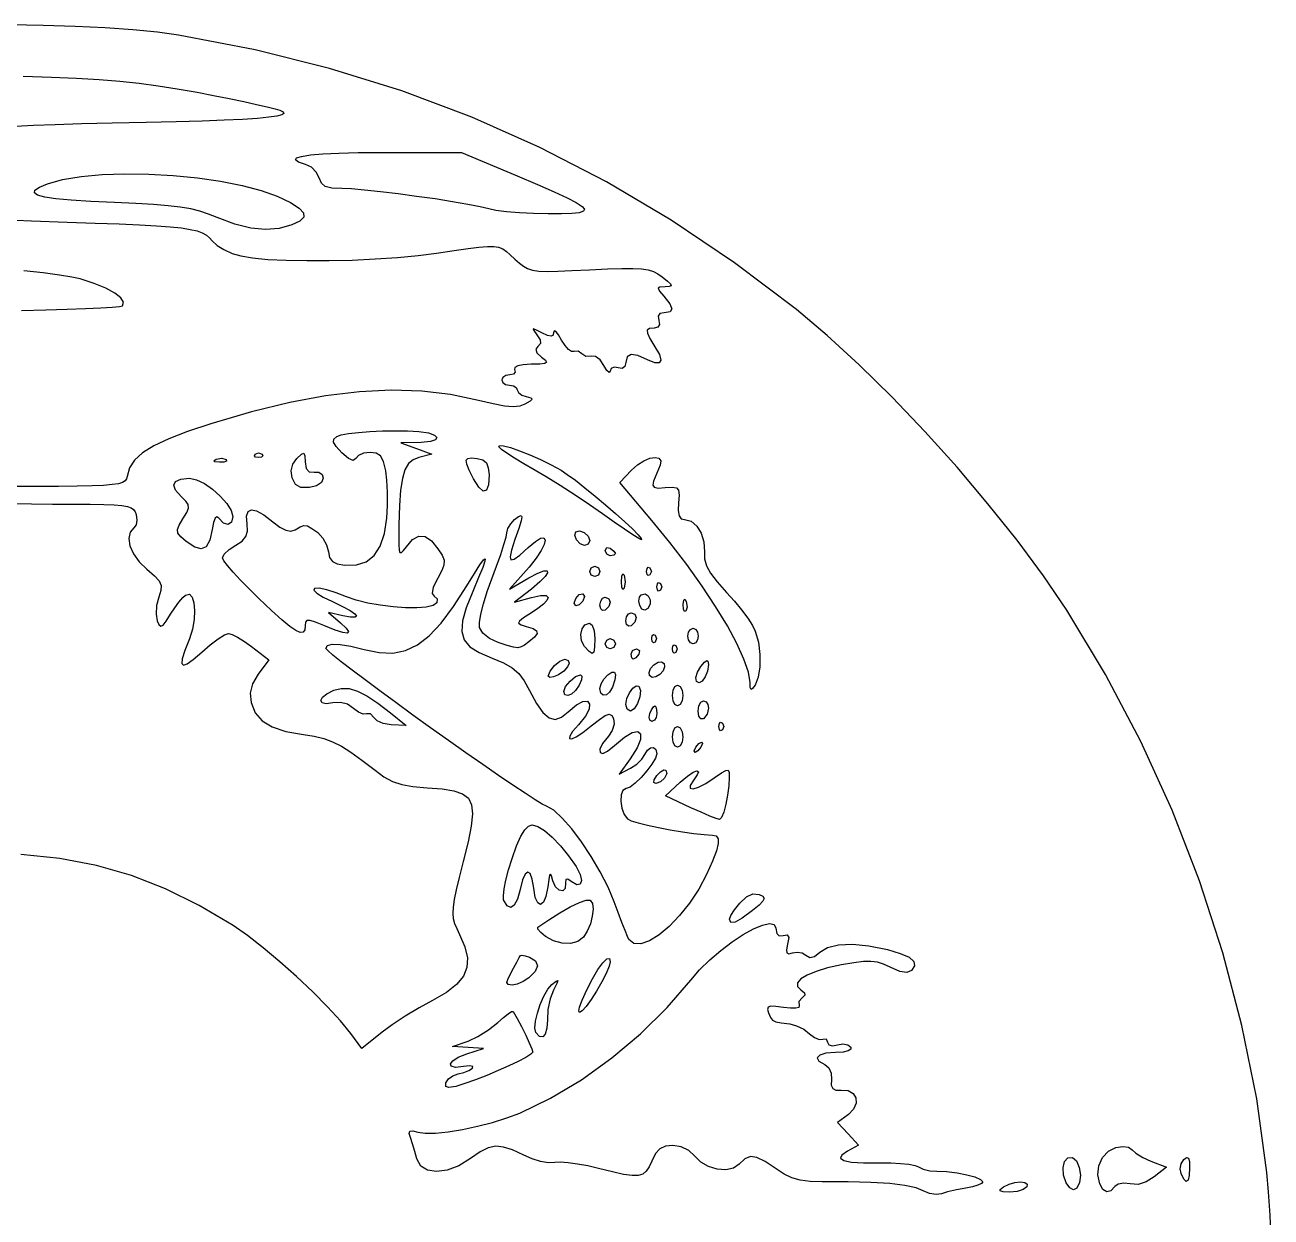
# Model space of a CAD drawing. Header units: millimetres. Extents: x -21.1 to 21.2, y -21.1 to 21.1.
# Drawn here: x 0.75 to 21.14, y 1.62 to 21.14 of the extents above; entities that cross this region are included whole.
import ezdxf

# ---------------------------------------------------------------- set-up
doc = ezdxf.new("R2010")
doc.units = ezdxf.units.MM
doc.layers.add('По умолчанию', color=7, linetype='Continuous', lineweight=30)

msp = doc.modelspace()

# ---------------------------------------------------------------- linework, layer by layer
at = {"layer": 'По умолчанию', "color": 18, "lineweight": 30, "true_color": 0x000000}
msp.add_lwpolyline([(21.145, 1.228), (21.128, 1.655), (21.105, 2.035), (21.077, 2.353), (21.077, 2.353), (20.909, 3.556), (20.668, 4.757), (20.355, 5.949), (19.973, 7.126), (19.524, 8.281), (19.011, 9.409), (18.436, 10.503), (17.8, 11.557), (17.8, 11.557), (17.42, 12.117), (16.986, 12.701), (16.511, 13.298), (16.005, 13.896), (15.478, 14.482), (14.941, 15.045), (14.405, 15.573), (13.88, 16.055), (13.377, 16.477), (13.377, 16.477), (12.361, 17.244), (11.324, 17.941), (10.264, 18.57), (9.177, 19.131), (8.062, 19.627), (6.915, 20.057), (5.734, 20.424), (4.516, 20.728), (3.26, 20.97), (3.26, 20.97), (2.918, 21.017), (2.515, 21.056), (2.062, 21.088), (1.568, 21.112), (1.043, 21.128), (0.498, 21.136)], dxfattribs=at)
at = {"layer": 'По умолчанию', "color": 18, "lineweight": 30, "true_color": 0x000000, "extrusion": (0, 0, -1)}
for points in [[(-0.718, 20.297), (-1.181, 20.282), (-1.591, 20.264), (-1.961, 20.242), (-2.299, 20.214), (-2.618, 20.181), (-2.928, 20.14), (-3.24, 20.091), (-3.565, 20.033), (-3.565, 20.033), (-3.834, 19.981), (-4.091, 19.93), (-4.329, 19.88), (-4.539, 19.835), (-4.713, 19.795), (-4.843, 19.762), (-4.92, 19.739), (-4.92, 19.739), (-4.975, 19.712), (-4.987, 19.686), (-4.953, 19.664), (-4.871, 19.643), (-4.737, 19.624), (-4.551, 19.606), (-4.308, 19.59), (-4.007, 19.576), (-3.646, 19.562), (-3.222, 19.55), (-2.731, 19.538), (-2.173, 19.526), (-2.173, 19.526), (-1.672, 19.515), (-1.243, 19.503), (-0.885, 19.49), (-0.594, 19.474)], [(-8.34, 18.125), (-8.2, 18.159), (-7.996, 18.199), (-7.745, 18.242), (-7.461, 18.287), (-7.159, 18.33), (-6.856, 18.37), (-6.567, 18.405), (-6.306, 18.433), (-6.09, 18.451), (-5.934, 18.457), (-5.934, 18.457), (-5.772, 18.465), (-5.664, 18.493), (-5.599, 18.547), (-5.562, 18.633), (-5.562, 18.633), (-5.515, 18.728), (-5.436, 18.807), (-5.341, 18.854), (-5.341, 18.854), (-5.225, 18.892), (-5.176, 18.927), (-5.194, 18.958), (-5.275, 18.985), (-5.419, 19.007), (-5.623, 19.026), (-5.885, 19.039), (-6.203, 19.047), (-6.577, 19.05), (-6.577, 19.05), (-7.894, 19.05), (-7.894, 19.05), (-8.803, 18.666), (-8.803, 18.666), (-9.137, 18.524), (-9.409, 18.405), (-9.62, 18.307), (-9.772, 18.227), (-9.866, 18.166), (-9.905, 18.119), (-9.889, 18.085), (-9.82, 18.063), (-9.7, 18.05), (-9.531, 18.044), (-9.313, 18.044), (-9.313, 18.044), (-9.073, 18.049), (-8.84, 18.061), (-8.629, 18.079), (-8.457, 18.101), (-8.34, 18.125)], [(-3.895, 17.984), (-3.752, 18.041), (-3.611, 18.087), (-3.46, 18.124), (-3.289, 18.153), (-3.09, 18.177), (-2.85, 18.196), (-2.562, 18.213), (-2.213, 18.227), (-2.213, 18.227), (-1.824, 18.245), (-1.505, 18.266), (-1.255, 18.29), (-1.071, 18.319), (-0.954, 18.352), (-0.901, 18.39), (-0.911, 18.433), (-0.983, 18.482), (-1.115, 18.537), (-1.115, 18.537), (-1.364, 18.605), (-1.666, 18.654), (-2.01, 18.685), (-2.384, 18.697), (-2.776, 18.692), (-3.175, 18.67), (-3.57, 18.632), (-3.949, 18.578), (-4.301, 18.51), (-4.613, 18.427), (-4.875, 18.331), (-4.875, 18.331), (-5.092, 18.227), (-5.236, 18.138), (-5.309, 18.059), (-5.312, 17.989), (-5.248, 17.925), (-5.117, 17.863), (-5.117, 17.863), (-4.907, 17.805), (-4.685, 17.788), (-4.445, 17.812), (-4.183, 17.877), (-3.895, 17.984)], [(-0.342, 17.952), (-0.857, 17.928), (-1.439, 17.908), (-1.439, 17.908), (-1.899, 17.893), (-2.292, 17.879), (-2.623, 17.865), (-2.898, 17.849), (-3.124, 17.832), (-3.307, 17.813), (-3.451, 17.79), (-3.564, 17.763), (-3.65, 17.731), (-3.717, 17.694), (-3.77, 17.65), (-3.814, 17.6), (-3.814, 17.6), (-3.892, 17.528), (-4.005, 17.458), (-4.14, 17.397), (-4.28, 17.354), (-4.28, 17.354), (-4.47, 17.322), (-4.722, 17.299), (-5.024, 17.284), (-5.363, 17.278), (-5.727, 17.279), (-6.103, 17.288), (-6.48, 17.305), (-6.844, 17.329), (-7.183, 17.361), (-7.486, 17.399), (-7.486, 17.399), (-7.773, 17.443), (-8.001, 17.476), (-8.179, 17.499), (-8.316, 17.51), (-8.42, 17.51), (-8.501, 17.496), (-8.567, 17.47), (-8.628, 17.429), (-8.692, 17.373), (-8.768, 17.302), (-8.768, 17.302), (-8.841, 17.236), (-8.907, 17.185), (-8.975, 17.148), (-9.056, 17.122), (-9.158, 17.107), (-9.293, 17.102), (-9.47, 17.105), (-9.698, 17.114), (-9.987, 17.128), (-9.987, 17.128), (-10.283, 17.142), (-10.517, 17.149), (-10.7, 17.15), (-10.84, 17.142), (-10.949, 17.126), (-11.034, 17.1), (-11.107, 17.063), (-11.177, 17.015), (-11.177, 17.015), (-11.267, 16.943), (-11.315, 16.896), (-11.323, 16.868), (-11.293, 16.855), (-11.226, 16.851), (-11.226, 16.851), (-11.141, 16.846), (-11.11, 16.826), (-11.132, 16.779), (-11.205, 16.694), (-11.205, 16.694), (-11.305, 16.57), (-11.338, 16.487), (-11.306, 16.44), (-11.209, 16.425), (-11.209, 16.425), (-11.141, 16.41), (-11.112, 16.367), (-11.122, 16.298), (-11.122, 16.298), (-11.132, 16.231), (-11.106, 16.187), (-11.046, 16.171), (-11.046, 16.171), (-10.971, 16.165), (-10.934, 16.14), (-10.936, 16.088), (-10.978, 16.001), (-11.06, 15.869), (-11.06, 15.869), (-11.133, 15.739), (-11.156, 15.65), (-11.129, 15.604), (-11.055, 15.606), (-10.935, 15.656), (-10.935, 15.656), (-10.779, 15.726), (-10.669, 15.742), (-10.605, 15.704), (-10.583, 15.612), (-10.583, 15.612), (-10.568, 15.544), (-10.525, 15.514), (-10.456, 15.525), (-10.456, 15.525), (-10.392, 15.535), (-10.344, 15.515), (-10.324, 15.47), (-10.324, 15.47), (-10.308, 15.445), (-10.272, 15.477), (-10.224, 15.561), (-10.224, 15.561), (-10.162, 15.653), (-10.089, 15.707), (-10.021, 15.713), (-10.021, 15.713), (-9.929, 15.707), (-9.861, 15.753), (-9.861, 15.753), (-9.803, 15.798), (-9.735, 15.789), (-9.735, 15.789), (-9.696, 15.79), (-9.645, 15.826), (-9.588, 15.891), (-9.532, 15.978), (-9.532, 15.978), (-9.483, 16.061), (-9.441, 16.113), (-9.413, 16.129), (-9.401, 16.105), (-9.401, 16.105), (-9.391, 16.056), (-9.36, 16.039), (-9.301, 16.053), (-9.208, 16.098), (-9.208, 16.098), (-9.11, 16.147), (-9.067, 16.16), (-9.075, 16.133), (-9.127, 16.066), (-9.127, 16.066), (-9.181, 15.983), (-9.186, 15.921), (-9.143, 15.874), (-9.143, 15.874), (-9.108, 15.829), (-9.128, 15.771), (-9.202, 15.7), (-9.202, 15.7), (-9.266, 15.648), (-9.287, 15.614), (-9.259, 15.594), (-9.176, 15.585), (-9.033, 15.581), (-9.033, 15.581), (-8.905, 15.574), (-8.814, 15.556), (-8.765, 15.529), (-8.763, 15.494), (-8.763, 15.494), (-8.771, 15.451), (-8.743, 15.421), (-8.683, 15.409), (-8.683, 15.409), (-8.617, 15.398), (-8.569, 15.367), (-8.551, 15.325), (-8.551, 15.325), (-8.569, 15.282), (-8.614, 15.252), (-8.678, 15.24), (-8.678, 15.24), (-8.742, 15.229), (-8.788, 15.201), (-8.805, 15.162), (-8.805, 15.162), (-8.826, 15.118), (-8.879, 15.078), (-8.953, 15.052), (-8.953, 15.052), (-9.028, 15.033), (-9.05, 15.011), (-9.019, 14.979), (-8.932, 14.928), (-8.932, 14.928), (-8.847, 14.896), (-8.738, 14.885), (-8.596, 14.897), (-8.41, 14.932), (-8.17, 14.99), (-8.17, 14.99), (-7.715, 15.087), (-7.241, 15.143), (-6.744, 15.158), (-6.221, 15.132), (-5.667, 15.064), (-5.081, 14.954), (-4.456, 14.802), (-3.791, 14.607), (-3.791, 14.607), (-3.41, 14.48), (-3.1, 14.361), (-2.856, 14.245), (-2.672, 14.13), (-2.542, 14.01), (-2.46, 13.884), (-2.42, 13.746), (-2.42, 13.746), (-2.41, 13.706), (-2.387, 13.674), (-2.346, 13.648), (-2.278, 13.627), (-2.176, 13.611), (-2.035, 13.6), (-1.846, 13.592), (-1.602, 13.586), (-1.297, 13.582), (-0.923, 13.579), (-0.923, 13.579), (-0.561, 13.579)], [(-0.692, 16.459), (-1.087, 16.47), (-1.439, 16.481), (-1.741, 16.493), (-1.988, 16.504), (-2.174, 16.516), (-2.294, 16.527), (-2.342, 16.538), (-2.342, 16.538), (-2.361, 16.597), (-2.317, 16.667), (-2.217, 16.744), (-2.069, 16.825), (-1.878, 16.905), (-1.651, 16.979), (-1.651, 16.979), (-1.515, 17.009), (-1.312, 17.042), (-1.048, 17.076), (-0.728, 17.112)], [(-4.575, 11.749), (-4.417, 11.904), (-4.275, 12.049), (-4.154, 12.18), (-4.061, 12.288), (-4.001, 12.367), (-3.979, 12.412), (-3.979, 12.412), (-4.009, 12.473), (-4.088, 12.548), (-4.198, 12.619), (-4.198, 12.619), (-4.303, 12.687), (-4.365, 12.76), (-4.389, 12.851), (-4.382, 12.972), (-4.382, 12.972), (-4.375, 13.096), (-4.399, 13.173), (-4.454, 13.201), (-4.539, 13.183), (-4.655, 13.116), (-4.803, 13.002), (-4.803, 13.002), (-4.92, 12.914), (-5.018, 12.864), (-5.1, 12.851), (-5.17, 12.874), (-5.17, 12.874), (-5.25, 12.922), (-5.312, 12.942), (-5.371, 12.935), (-5.441, 12.896), (-5.539, 12.826), (-5.539, 12.826), (-5.622, 12.738), (-5.685, 12.625), (-5.714, 12.511), (-5.714, 12.511), (-5.733, 12.418), (-5.779, 12.354), (-5.859, 12.315), (-5.982, 12.294), (-5.982, 12.294), (-6.174, 12.297), (-6.335, 12.35), (-6.464, 12.453), (-6.563, 12.606), (-6.631, 12.809), (-6.67, 13.063), (-6.67, 13.063), (-6.68, 13.271), (-6.681, 13.487), (-6.671, 13.685), (-6.653, 13.839), (-6.653, 13.839), (-6.616, 13.989), (-6.568, 14.081), (-6.498, 14.127), (-6.396, 14.139), (-6.396, 14.139), (-6.29, 14.126), (-6.206, 14.089), (-6.161, 14.039), (-6.161, 14.039), (-6.12, 14.007), (-6.042, 14.04), (-5.933, 14.133), (-5.933, 14.133), (-5.841, 14.233), (-5.799, 14.304), (-5.804, 14.357), (-5.853, 14.402), (-5.853, 14.402), (-5.923, 14.427), (-6.045, 14.449), (-6.205, 14.467), (-6.393, 14.481), (-6.598, 14.49), (-6.808, 14.493), (-7.011, 14.49), (-7.197, 14.48), (-7.197, 14.48), (-7.352, 14.457), (-7.45, 14.423), (-7.489, 14.383), (-7.467, 14.345), (-7.383, 14.316), (-7.235, 14.302), (-7.235, 14.302), (-6.9, 14.295), (-6.9, 14.295), (-7.154, 14.202), (-7.154, 14.202), (-7.408, 14.108), (-7.408, 14.108), (-7.197, 14.056), (-7.197, 14.056), (-7.102, 14.019), (-7.026, 13.955), (-6.968, 13.855), (-6.926, 13.713), (-6.896, 13.521), (-6.878, 13.271), (-6.868, 12.956), (-6.868, 12.956), (-6.865, 12.764), (-6.866, 12.627), (-6.873, 12.541), (-6.886, 12.5), (-6.909, 12.499), (-6.943, 12.533), (-6.99, 12.596), (-6.99, 12.596), (-7.093, 12.714), (-7.196, 12.77), (-7.299, 12.763), (-7.402, 12.694), (-7.508, 12.562), (-7.508, 12.562), (-7.574, 12.455), (-7.607, 12.373), (-7.606, 12.295), (-7.571, 12.204), (-7.503, 12.078), (-7.503, 12.078), (-7.431, 11.931), (-7.412, 11.832), (-7.444, 11.785), (-7.444, 11.785), (-7.495, 11.74), (-7.489, 11.677), (-7.489, 11.677), (-7.428, 11.635), (-7.314, 11.608), (-7.16, 11.595), (-6.975, 11.596), (-6.773, 11.61), (-6.564, 11.636), (-6.359, 11.673), (-6.171, 11.72), (-6.01, 11.777), (-6.01, 11.777), (-5.841, 11.843), (-5.686, 11.891), (-5.562, 11.916), (-5.487, 11.914), (-5.487, 11.914), (-5.476, 11.885), (-5.527, 11.834), (-5.631, 11.769), (-5.779, 11.697), (-5.779, 11.697), (-5.947, 11.619), (-6.07, 11.551), (-6.146, 11.498), (-6.173, 11.46), (-6.15, 11.441), (-6.076, 11.441), (-5.948, 11.464), (-5.948, 11.464), (-5.715, 11.517), (-5.715, 11.517), (-5.915, 11.347), (-5.915, 11.347), (-6.006, 11.261), (-6.043, 11.206), (-6.024, 11.183), (-5.951, 11.192), (-5.823, 11.232), (-5.641, 11.304), (-5.641, 11.304), (-5.504, 11.359), (-5.414, 11.387), (-5.363, 11.387), (-5.34, 11.359), (-5.334, 11.304), (-5.334, 11.304), (-5.326, 11.234), (-5.301, 11.195), (-5.254, 11.191), (-5.182, 11.222), (-5.082, 11.292), (-4.95, 11.401), (-4.782, 11.553), (-4.575, 11.749)], [(-4.516, 14.111), (-4.572, 14.134), (-4.628, 14.111), (-4.628, 14.111), (-4.641, 14.083), (-4.621, 14.062), (-4.572, 14.055), (-4.572, 14.055), (-4.523, 14.062), (-4.503, 14.083), (-4.516, 14.111)], [(-5.121, 13.721), (-5.104, 13.837), (-5.131, 13.944), (-5.198, 14.04), (-5.198, 14.04), (-5.272, 14.108), (-5.313, 14.125), (-5.33, 14.085), (-5.334, 13.984), (-5.334, 13.984), (-5.349, 13.877), (-5.397, 13.823), (-5.482, 13.818), (-5.482, 13.818), (-5.559, 13.815), (-5.611, 13.779), (-5.63, 13.716), (-5.63, 13.716), (-5.601, 13.647), (-5.522, 13.593), (-5.405, 13.563), (-5.405, 13.563), (-5.265, 13.564), (-5.176, 13.614), (-5.121, 13.721)], [(-10.202, 13.133), (-9.988, 13.282), (-9.751, 13.441), (-9.508, 13.598), (-9.278, 13.74), (-9.081, 13.856), (-9.081, 13.856), (-8.912, 13.953), (-8.761, 14.046), (-8.636, 14.126), (-8.548, 14.189), (-8.506, 14.228), (-8.506, 14.228), (-8.514, 14.253), (-8.581, 14.248), (-8.693, 14.218), (-8.84, 14.167), (-9.009, 14.1), (-9.187, 14.021), (-9.362, 13.936), (-9.522, 13.848), (-9.522, 13.848), (-9.625, 13.78), (-9.759, 13.682), (-9.913, 13.561), (-10.08, 13.424), (-10.25, 13.281), (-10.415, 13.139), (-10.565, 13.004), (-10.691, 12.886), (-10.784, 12.792), (-10.836, 12.73), (-10.837, 12.707), (-10.837, 12.707), (-10.794, 12.729), (-10.698, 12.789), (-10.56, 12.881), (-10.391, 12.998), (-10.202, 13.133)], [(-3.879, 14.028), (-3.972, 14.044), (-4.041, 14.021), (-4.041, 14.021), (-4.045, 13.996), (-4.005, 13.98), (-3.93, 13.977), (-3.93, 13.977), (-3.858, 13.986), (-3.84, 14.003), (-3.879, 14.028)], [(-8.089, 13.709), (-8.018, 13.851), (-7.978, 13.949), (-7.97, 14.011), (-7.995, 14.042), (-8.054, 14.049), (-8.149, 14.039), (-8.149, 14.039), (-8.24, 14.015), (-8.3, 13.967), (-8.332, 13.889), (-8.344, 13.774), (-8.344, 13.774), (-8.334, 13.61), (-8.301, 13.521), (-8.247, 13.507), (-8.175, 13.57), (-8.089, 13.709)], [(-12.616, 10.372), (-12.589, 10.542), (-12.516, 10.757), (-12.4, 11.012), (-12.245, 11.3), (-12.053, 11.616), (-11.831, 11.952), (-11.58, 12.303), (-11.304, 12.663), (-11.009, 13.025), (-11.009, 13.025), (-10.484, 13.647), (-10.484, 13.647), (-10.675, 13.851), (-10.675, 13.851), (-10.774, 13.938), (-10.877, 14.003), (-10.976, 14.043), (-11.062, 14.057), (-11.125, 14.043), (-11.155, 14.001), (-11.143, 13.928), (-11.143, 13.928), (-11.091, 13.799), (-11.038, 13.669), (-11.038, 13.669), (-11.023, 13.605), (-11.045, 13.569), (-11.112, 13.556), (-11.229, 13.563), (-11.229, 13.563), (-11.341, 13.571), (-11.411, 13.56), (-11.446, 13.52), (-11.455, 13.441), (-11.446, 13.314), (-11.446, 13.314), (-11.441, 13.188), (-11.454, 13.103), (-11.487, 13.054), (-11.541, 13.039), (-11.541, 13.039), (-11.652, 13.011), (-11.746, 12.933), (-11.818, 12.818), (-11.861, 12.674), (-11.869, 12.512), (-11.869, 12.512), (-11.872, 12.397), (-11.903, 12.284), (-11.97, 12.162), (-12.078, 12.02), (-12.233, 11.846), (-12.233, 11.846), (-12.359, 11.705), (-12.476, 11.561), (-12.578, 11.424), (-12.655, 11.305), (-12.701, 11.215), (-12.701, 11.215), (-12.752, 11.032), (-12.777, 10.83), (-12.777, 10.632), (-12.751, 10.458), (-12.7, 10.329), (-12.7, 10.329), (-12.658, 10.272), (-12.633, 10.258), (-12.62, 10.291), (-12.616, 10.372)], [(-3.388, 12.682), (-3.298, 12.759), (-3.25, 12.819), (-3.242, 12.877), (-3.27, 12.95), (-3.333, 13.052), (-3.333, 13.052), (-3.396, 13.154), (-3.426, 13.226), (-3.421, 13.285), (-3.381, 13.343), (-3.305, 13.417), (-3.305, 13.417), (-3.213, 13.519), (-3.182, 13.602), (-3.21, 13.664), (-3.297, 13.703), (-3.441, 13.716), (-3.441, 13.716), (-3.555, 13.692), (-3.685, 13.628), (-3.819, 13.535), (-3.945, 13.423), (-4.05, 13.304), (-4.122, 13.189), (-4.149, 13.088), (-4.149, 13.088), (-4.127, 12.995), (-4.071, 12.958), (-3.997, 12.979), (-3.921, 13.06), (-3.921, 13.06), (-3.889, 13.086), (-3.86, 13.064), (-3.833, 12.993), (-3.811, 12.876), (-3.811, 12.876), (-3.771, 12.701), (-3.713, 12.596), (-3.633, 12.559), (-3.526, 12.589), (-3.388, 12.682)], [(-0.168, 13.306), (-1.197, 13.293), (-1.197, 13.293), (-1.538, 13.293), (-1.816, 13.291), (-2.036, 13.286), (-2.207, 13.279), (-2.334, 13.268), (-2.426, 13.252), (-2.487, 13.231), (-2.526, 13.203), (-2.55, 13.167), (-2.565, 13.123), (-2.565, 13.123), (-2.576, 13.032), (-2.565, 12.954), (-2.532, 12.907), (-2.532, 12.907), (-2.467, 12.834), (-2.446, 12.731), (-2.466, 12.608), (-2.524, 12.477), (-2.616, 12.346), (-2.74, 12.226), (-2.74, 12.226), (-2.866, 12.12), (-2.942, 12.037), (-2.975, 11.961), (-2.972, 11.877), (-2.938, 11.769), (-2.938, 11.769), (-2.902, 11.632), (-2.893, 11.494), (-2.911, 11.384), (-2.911, 11.384), (-2.94, 11.32), (-2.97, 11.295), (-3.007, 11.313), (-3.058, 11.377), (-3.129, 11.489), (-3.129, 11.489), (-3.198, 11.595), (-3.268, 11.69), (-3.33, 11.763), (-3.377, 11.805), (-3.377, 11.805), (-3.439, 11.816), (-3.485, 11.769), (-3.514, 11.676), (-3.524, 11.551), (-3.516, 11.403), (-3.488, 11.245), (-3.438, 11.09), (-3.438, 11.09), (-3.365, 10.898), (-3.323, 10.762), (-3.315, 10.682), (-3.341, 10.654), (-3.402, 10.677), (-3.502, 10.749), (-3.641, 10.87), (-3.641, 10.87), (-3.78, 10.989), (-3.909, 11.086), (-4.013, 11.152), (-4.077, 11.176), (-4.077, 11.176), (-4.138, 11.159), (-4.229, 11.113), (-4.34, 11.044), (-4.458, 10.96), (-4.458, 10.96), (-4.741, 10.745), (-4.741, 10.745), (-4.566, 10.509), (-4.566, 10.509), (-4.471, 10.35), (-4.434, 10.2), (-4.45, 10.043), (-4.45, 10.043), (-4.517, 9.879), (-4.63, 9.748), (-4.795, 9.647), (-5.019, 9.572), (-5.307, 9.52), (-5.307, 9.52), (-5.483, 9.492), (-5.638, 9.455), (-5.782, 9.404), (-5.926, 9.332), (-6.083, 9.234), (-6.263, 9.104), (-6.479, 8.936), (-6.479, 8.936), (-6.624, 8.83), (-6.763, 8.755), (-6.915, 8.704), (-7.098, 8.672), (-7.329, 8.651), (-7.329, 8.651), (-7.576, 8.631), (-7.768, 8.601), (-7.91, 8.553), (-8.006, 8.48), (-8.058, 8.372), (-8.073, 8.222), (-8.052, 8.023), (-8.001, 7.765), (-7.922, 7.442), (-7.922, 7.442), (-7.857, 7.183), (-7.808, 6.979), (-7.774, 6.819), (-7.755, 6.694), (-7.75, 6.594), (-7.759, 6.509), (-7.781, 6.43), (-7.815, 6.346), (-7.862, 6.249), (-7.862, 6.249), (-7.949, 6.044), (-7.99, 5.865), (-7.982, 5.707), (-7.924, 5.564), (-7.812, 5.43), (-7.645, 5.301), (-7.42, 5.17), (-7.42, 5.17), (-7.201, 5.048), (-6.972, 4.909), (-6.76, 4.77), (-6.592, 4.647), (-6.592, 4.647), (-6.261, 4.385), (-6.261, 4.385), (-6.08, 4.627), (-6.08, 4.627), (-5.911, 4.833), (-5.7, 5.064), (-5.457, 5.31), (-5.193, 5.56), (-4.92, 5.803), (-4.648, 6.03), (-4.39, 6.23), (-4.156, 6.393), (-4.156, 6.393), (-3.601, 6.725), (-3.05, 6.998), (-2.492, 7.214), (-1.918, 7.378), (-1.318, 7.49), (-0.682, 7.555)], [(-8.495, 11.025), (-8.354, 11.091), (-8.243, 11.179), (-8.185, 11.272), (-8.185, 11.272), (-8.185, 11.355), (-8.208, 11.49), (-8.253, 11.663), (-8.314, 11.861), (-8.39, 12.071), (-8.39, 12.071), (-8.467, 12.278), (-8.535, 12.47), (-8.588, 12.633), (-8.623, 12.754), (-8.636, 12.822), (-8.636, 12.822), (-8.653, 12.893), (-8.699, 12.97), (-8.763, 13.039), (-8.763, 13.039), (-8.828, 13.09), (-8.868, 13.108), (-8.881, 13.087), (-8.869, 13.018), (-8.831, 12.895), (-8.767, 12.711), (-8.767, 12.711), (-8.711, 12.539), (-8.689, 12.429), (-8.703, 12.38), (-8.754, 12.39), (-8.847, 12.457), (-8.982, 12.58), (-8.982, 12.58), (-9.102, 12.683), (-9.188, 12.734), (-9.242, 12.739), (-9.262, 12.703), (-9.247, 12.632), (-9.199, 12.532), (-9.116, 12.406), (-8.999, 12.262), (-8.999, 12.262), (-8.678, 11.903), (-8.678, 11.903), (-8.996, 12.087), (-8.996, 12.087), (-9.141, 12.163), (-9.24, 12.201), (-9.294, 12.202), (-9.302, 12.17), (-9.262, 12.108), (-9.174, 12.018), (-9.038, 11.903), (-9.038, 11.903), (-8.763, 11.686), (-8.763, 11.686), (-9.038, 11.764), (-9.038, 11.764), (-9.186, 11.796), (-9.28, 11.795), (-9.313, 11.762), (-9.313, 11.762), (-9.292, 11.717), (-9.233, 11.655), (-9.145, 11.584), (-9.038, 11.512), (-9.038, 11.512), (-8.91, 11.432), (-8.841, 11.379), (-8.828, 11.344), (-8.867, 11.318), (-8.953, 11.292), (-8.953, 11.292), (-9.065, 11.256), (-9.123, 11.219), (-9.131, 11.175), (-9.088, 11.117), (-8.996, 11.04), (-8.996, 11.04), (-8.924, 10.986), (-8.869, 10.954), (-8.814, 10.942), (-8.744, 10.95), (-8.643, 10.978), (-8.495, 11.025)], [(-9.776, 12.706), (-9.749, 12.783), (-9.765, 12.841), (-9.765, 12.841), (-9.826, 12.858), (-9.901, 12.828), (-9.964, 12.769), (-9.991, 12.695), (-9.991, 12.695), (-9.967, 12.635), (-9.909, 12.618), (-9.838, 12.642), (-9.776, 12.706)], [(-10.245, 12.536), (-10.27, 12.584), (-10.329, 12.573), (-10.329, 12.573), (-10.389, 12.525), (-10.414, 12.483), (-10.414, 12.483), (-10.389, 12.457), (-10.329, 12.446), (-10.329, 12.446), (-10.27, 12.472), (-10.245, 12.536)], [(-10.634, 6.167), (-10.611, 6.217), (-10.57, 6.314), (-10.518, 6.447), (-10.458, 6.606), (-10.393, 6.782), (-10.393, 6.782), (-10.292, 7.023), (-10.164, 7.275), (-10.016, 7.526), (-9.858, 7.764), (-9.697, 7.978), (-9.542, 8.154), (-9.402, 8.282), (-9.284, 8.349), (-9.284, 8.349), (-9.216, 8.382), (-9.097, 8.454), (-8.933, 8.56), (-8.731, 8.694), (-8.498, 8.853), (-8.241, 9.031), (-7.965, 9.224), (-7.679, 9.426), (-7.388, 9.633), (-7.099, 9.84), (-6.82, 10.043), (-6.555, 10.237), (-6.314, 10.416), (-6.101, 10.576), (-5.923, 10.713), (-5.789, 10.821), (-5.703, 10.895), (-5.673, 10.932), (-5.673, 10.932), (-5.699, 10.979), (-5.778, 11.001), (-5.905, 10.997), (-6.08, 10.968), (-6.298, 10.914), (-6.298, 10.914), (-6.545, 10.863), (-6.769, 10.855), (-6.977, 10.896), (-7.174, 10.988), (-7.366, 11.136), (-7.56, 11.344), (-7.763, 11.615), (-7.98, 11.953), (-7.98, 11.953), (-8.104, 12.155), (-8.195, 12.297), (-8.254, 12.378), (-8.281, 12.398), (-8.276, 12.357), (-8.24, 12.254), (-8.173, 12.089), (-8.076, 11.862), (-8.076, 11.862), (-7.97, 11.595), (-7.909, 11.38), (-7.898, 11.209), (-7.938, 11.071), (-8.032, 10.959), (-8.183, 10.862), (-8.394, 10.772), (-8.394, 10.772), (-8.583, 10.694), (-8.724, 10.615), (-8.832, 10.522), (-8.921, 10.402), (-9.007, 10.242), (-9.007, 10.242), (-9.122, 10.028), (-9.226, 9.88), (-9.326, 9.795), (-9.425, 9.77), (-9.528, 9.804), (-9.639, 9.893), (-9.639, 9.893), (-9.774, 10.008), (-9.881, 10.063), (-9.955, 10.065), (-9.989, 10.021), (-9.98, 9.937), (-9.921, 9.821), (-9.807, 9.679), (-9.807, 9.679), (-9.712, 9.569), (-9.664, 9.494), (-9.661, 9.455), (-9.698, 9.452), (-9.772, 9.485), (-9.879, 9.554), (-10.017, 9.661), (-10.017, 9.661), (-10.152, 9.768), (-10.247, 9.831), (-10.311, 9.852), (-10.353, 9.835), (-10.382, 9.782), (-10.382, 9.782), (-10.39, 9.693), (-10.359, 9.589), (-10.297, 9.494), (-10.297, 9.494), (-10.203, 9.373), (-10.16, 9.282), (-10.162, 9.226), (-10.205, 9.212), (-10.285, 9.248), (-10.397, 9.34), (-10.397, 9.34), (-10.56, 9.478), (-10.688, 9.553), (-10.778, 9.57), (-10.824, 9.532), (-10.822, 9.442), (-10.767, 9.306), (-10.655, 9.126), (-10.655, 9.126), (-10.473, 8.87), (-10.473, 8.87), (-10.66, 8.97), (-10.66, 8.97), (-10.761, 9.037), (-10.844, 9.117), (-10.894, 9.192), (-10.894, 9.192), (-10.936, 9.265), (-10.988, 9.304), (-11.038, 9.308), (-11.075, 9.276), (-11.089, 9.208), (-11.089, 9.208), (-11.066, 9.133), (-11.008, 9.035), (-10.926, 8.925), (-10.832, 8.818), (-10.737, 8.725), (-10.652, 8.661), (-10.587, 8.636), (-10.587, 8.636), (-10.536, 8.607), (-10.507, 8.532), (-10.501, 8.429), (-10.517, 8.318), (-10.554, 8.215), (-10.611, 8.14), (-10.611, 8.14), (-10.672, 8.11), (-10.785, 8.076), (-10.936, 8.038), (-11.115, 7.999), (-11.31, 7.962), (-11.508, 7.929), (-11.697, 7.902), (-11.865, 7.884), (-12.002, 7.876), (-12.002, 7.876), (-12.063, 7.861), (-12.095, 7.816), (-12.096, 7.735), (-12.065, 7.615), (-12.002, 7.449), (-11.906, 7.233), (-11.906, 7.233), (-11.776, 6.989), (-11.626, 6.762), (-11.462, 6.557), (-11.293, 6.381), (-11.126, 6.241), (-10.969, 6.143), (-10.83, 6.094), (-10.715, 6.099), (-10.634, 6.167)], [(-9.991, 12.192), (-10.016, 12.252), (-10.075, 12.277), (-10.075, 12.277), (-10.135, 12.252), (-10.16, 12.192), (-10.16, 12.192), (-10.135, 12.132), (-10.075, 12.107), (-10.075, 12.107), (-10.016, 12.132), (-9.991, 12.192)], [(-10.922, 12.192), (-10.93, 12.241), (-10.95, 12.261), (-10.978, 12.248), (-10.978, 12.248), (-11.002, 12.192), (-10.978, 12.136), (-10.978, 12.136), (-10.95, 12.123), (-10.93, 12.143), (-10.922, 12.192)], [(-10.512, 12.023), (-10.518, 12.115), (-10.533, 12.153), (-10.555, 12.128), (-10.555, 12.128), (-10.572, 12.023), (-10.555, 11.917), (-10.555, 11.917), (-10.533, 11.893), (-10.518, 11.931), (-10.512, 12.023)], [(-11.091, 11.938), (-11.099, 11.987), (-11.119, 12.007), (-11.148, 11.994), (-11.148, 11.994), (-11.171, 11.938), (-11.148, 11.882), (-11.148, 11.882), (-11.119, 11.869), (-11.099, 11.889), (-11.091, 11.938)], [(-9.737, 11.674), (-9.762, 11.749), (-9.821, 11.811), (-9.821, 11.811), (-9.881, 11.823), (-9.906, 11.779), (-9.906, 11.779), (-9.881, 11.703), (-9.821, 11.642), (-9.821, 11.642), (-9.762, 11.63), (-9.737, 11.674)], [(-10.16, 11.637), (-10.172, 11.703), (-10.202, 11.751), (-10.245, 11.769), (-10.245, 11.769), (-10.304, 11.745), (-10.329, 11.689), (-10.329, 11.689), (-10.304, 11.617), (-10.245, 11.557), (-10.245, 11.557), (-10.202, 11.549), (-10.172, 11.577), (-10.16, 11.637)], [(-10.81, 11.633), (-10.795, 11.705), (-10.804, 11.768), (-10.835, 11.81), (-10.835, 11.81), (-10.898, 11.822), (-10.949, 11.789), (-10.979, 11.726), (-10.979, 11.653), (-10.943, 11.586), (-10.943, 11.586), (-10.892, 11.555), (-10.847, 11.571), (-10.81, 11.633)], [(-11.521, 11.649), (-11.53, 11.721), (-11.548, 11.739), (-11.573, 11.7), (-11.573, 11.7), (-11.589, 11.606), (-11.566, 11.538), (-11.566, 11.538), (-11.541, 11.534), (-11.525, 11.574), (-11.521, 11.649)], [(-10.583, 11.383), (-10.595, 11.449), (-10.625, 11.497), (-10.668, 11.515), (-10.668, 11.515), (-10.728, 11.491), (-10.753, 11.435), (-10.753, 11.435), (-10.728, 11.363), (-10.668, 11.303), (-10.668, 11.303), (-10.625, 11.295), (-10.595, 11.323), (-10.583, 11.383)], [(-9.907, 10.963), (-9.858, 11.055), (-9.846, 11.157), (-9.866, 11.25), (-9.914, 11.319), (-9.988, 11.345), (-9.988, 11.345), (-10.032, 11.311), (-10.063, 11.219), (-10.075, 11.091), (-10.075, 11.091), (-10.072, 10.95), (-10.058, 10.871), (-10.03, 10.849), (-9.981, 10.881), (-9.907, 10.963)], [(-11.599, 11.134), (-11.611, 11.198), (-11.641, 11.243), (-11.684, 11.261), (-11.684, 11.261), (-11.727, 11.243), (-11.757, 11.198), (-11.769, 11.134), (-11.769, 11.134), (-11.757, 11.07), (-11.727, 11.024), (-11.684, 11.007), (-11.684, 11.007), (-11.641, 11.024), (-11.611, 11.07), (-11.599, 11.134)], [(-10.245, 11.007), (-10.27, 11.066), (-10.329, 11.091), (-10.329, 11.091), (-10.389, 11.066), (-10.414, 11.007), (-10.414, 11.007), (-10.389, 10.947), (-10.329, 10.922), (-10.329, 10.922), (-10.27, 10.947), (-10.245, 11.007)], [(-11.007, 11.091), (-11.014, 11.14), (-11.035, 11.161), (-11.063, 11.148), (-11.063, 11.148), (-11.086, 11.091), (-11.063, 11.035), (-11.063, 11.035), (-11.035, 11.022), (-11.014, 11.042), (-11.007, 11.091)], [(-10.668, 10.837), (-10.694, 10.897), (-10.758, 10.922), (-10.758, 10.922), (-10.806, 10.897), (-10.795, 10.837), (-10.795, 10.837), (-10.747, 10.778), (-10.705, 10.753), (-10.705, 10.753), (-10.679, 10.778), (-10.668, 10.837)], [(-11.345, 10.922), (-11.353, 10.971), (-11.373, 10.991), (-11.402, 10.978), (-11.402, 10.978), (-11.425, 10.922), (-11.402, 10.866), (-11.402, 10.866), (-11.373, 10.853), (-11.353, 10.873), (-11.345, 10.922)], [(-9.313, 10.479), (-9.343, 10.56), (-9.415, 10.649), (-9.504, 10.723), (-9.584, 10.753), (-9.584, 10.753), (-9.64, 10.735), (-9.653, 10.689), (-9.629, 10.627), (-9.57, 10.559), (-9.483, 10.499), (-9.483, 10.499), (-9.397, 10.463), (-9.337, 10.456), (-9.313, 10.479)], [(-10.973, 10.485), (-10.964, 10.538), (-10.989, 10.602), (-11.042, 10.663), (-11.042, 10.663), (-11.111, 10.704), (-11.169, 10.71), (-11.21, 10.682), (-11.21, 10.682), (-11.218, 10.628), (-11.193, 10.565), (-11.14, 10.504), (-11.14, 10.504), (-11.072, 10.463), (-11.014, 10.456), (-10.973, 10.485)], [(-11.74, 10.392), (-11.731, 10.455), (-11.757, 10.542), (-11.811, 10.634), (-11.811, 10.634), (-11.87, 10.705), (-11.907, 10.734), (-11.927, 10.721), (-11.934, 10.668), (-11.934, 10.668), (-11.92, 10.561), (-11.884, 10.465), (-11.835, 10.395), (-11.783, 10.366), (-11.74, 10.392)], [(-9.567, 10.228), (-9.597, 10.308), (-9.671, 10.397), (-9.76, 10.469), (-9.841, 10.499), (-9.841, 10.499), (-9.864, 10.475), (-9.857, 10.415), (-9.821, 10.329), (-9.821, 10.329), (-9.761, 10.242), (-9.693, 10.183), (-9.631, 10.159), (-9.585, 10.172), (-9.567, 10.228)], [(-10.16, 10.277), (-10.177, 10.35), (-10.223, 10.43), (-10.287, 10.499), (-10.287, 10.499), (-10.355, 10.543), (-10.398, 10.542), (-10.413, 10.499), (-10.402, 10.416), (-10.363, 10.294), (-10.363, 10.294), (-10.317, 10.214), (-10.264, 10.171), (-10.213, 10.166), (-10.175, 10.201), (-10.16, 10.277)], [(-6.457, 9.8), (-6.406, 9.86), (-6.34, 9.858), (-6.34, 9.858), (-6.283, 9.853), (-6.206, 9.886), (-6.126, 9.949), (-6.126, 9.949), (-6.027, 10.018), (-5.912, 10.048), (-5.787, 10.038), (-5.787, 10.038), (-5.676, 10.022), (-5.611, 10.038), (-5.592, 10.078), (-5.618, 10.131), (-5.689, 10.19), (-5.804, 10.246), (-5.804, 10.246), (-5.925, 10.276), (-6.052, 10.272), (-6.191, 10.232), (-6.346, 10.154), (-6.525, 10.036), (-6.731, 9.876), (-6.731, 9.876), (-6.985, 9.668), (-6.985, 9.668), (-6.742, 9.681), (-6.742, 9.681), (-6.613, 9.702), (-6.511, 9.745), (-6.457, 9.8)], [(-10.585, 10.012), (-10.601, 10.109), (-10.642, 10.203), (-10.696, 10.279), (-10.752, 10.32), (-10.798, 10.312), (-10.798, 10.312), (-10.822, 10.241), (-10.811, 10.137), (-10.774, 10.028), (-10.721, 9.941), (-10.662, 9.906), (-10.662, 9.906), (-10.607, 9.937), (-10.585, 10.012)], [(-11.345, 10.16), (-11.357, 10.245), (-11.387, 10.306), (-11.43, 10.329), (-11.43, 10.329), (-11.473, 10.306), (-11.503, 10.245), (-11.515, 10.16), (-11.515, 10.16), (-11.503, 10.075), (-11.473, 10.014), (-11.43, 9.991), (-11.43, 9.991), (-11.387, 10.014), (-11.357, 10.075), (-11.345, 10.16)], [(-11.769, 9.901), (-11.78, 9.989), (-11.811, 10.051), (-11.853, 10.075), (-11.853, 10.075), (-11.896, 10.059), (-11.926, 10.015), (-11.938, 9.953), (-11.938, 9.953), (-11.913, 9.852), (-11.853, 9.779), (-11.853, 9.779), (-11.811, 9.777), (-11.78, 9.82), (-11.769, 9.901)], [(-10.976, 9.864), (-11.005, 9.928), (-11.035, 9.973), (-11.058, 9.991), (-11.058, 9.991), (-11.075, 9.973), (-11.087, 9.928), (-11.091, 9.864), (-11.091, 9.864), (-11.08, 9.8), (-11.051, 9.754), (-11.009, 9.737), (-11.009, 9.737), (-10.975, 9.754), (-10.963, 9.8), (-10.976, 9.864)], [(-11.345, 9.483), (-11.357, 9.568), (-11.387, 9.629), (-11.43, 9.652), (-11.43, 9.652), (-11.473, 9.629), (-11.503, 9.568), (-11.515, 9.483), (-11.515, 9.483), (-11.503, 9.397), (-11.473, 9.337), (-11.43, 9.313), (-11.43, 9.313), (-11.387, 9.337), (-11.357, 9.397), (-11.345, 9.483)], [(-12.107, 9.652), (-12.115, 9.701), (-12.135, 9.721), (-12.164, 9.708), (-12.164, 9.708), (-12.187, 9.652), (-12.164, 9.596), (-12.164, 9.596), (-12.135, 9.583), (-12.115, 9.603), (-12.107, 9.652)], [(-11.726, 9.313), (-11.776, 9.373), (-11.821, 9.398), (-11.821, 9.398), (-11.836, 9.373), (-11.811, 9.313), (-11.811, 9.313), (-11.762, 9.254), (-11.716, 9.229), (-11.716, 9.229), (-11.702, 9.254), (-11.726, 9.313)], [(-11.093, 8.85), (-11.152, 8.909), (-11.205, 8.942), (-11.239, 8.94), (-11.239, 8.94), (-11.253, 8.881), (-11.218, 8.808), (-11.153, 8.747), (-11.076, 8.721), (-11.076, 8.721), (-11.041, 8.736), (-11.046, 8.78), (-11.093, 8.85)], [(-11.648, 8.323), (-11.23, 8.516), (-11.23, 8.516), (-11.474, 8.743), (-11.474, 8.743), (-11.591, 8.841), (-11.683, 8.903), (-11.745, 8.927), (-11.771, 8.912), (-11.753, 8.859), (-11.686, 8.765), (-11.686, 8.765), (-11.634, 8.686), (-11.637, 8.643), (-11.685, 8.635), (-11.772, 8.661), (-11.89, 8.72), (-12.031, 8.811), (-12.031, 8.811), (-12.148, 8.893), (-12.221, 8.935), (-12.259, 8.936), (-12.274, 8.899), (-12.277, 8.822), (-12.277, 8.822), (-12.269, 8.681), (-12.249, 8.528), (-12.219, 8.379), (-12.185, 8.251), (-12.15, 8.162), (-12.118, 8.129), (-12.118, 8.129), (-12.064, 8.145), (-11.958, 8.187), (-11.814, 8.248), (-11.648, 8.323)], [(-8.583, 6.813), (-8.578, 6.88), (-8.591, 6.993), (-8.62, 7.14), (-8.664, 7.309), (-8.72, 7.49), (-8.72, 7.49), (-8.795, 7.7), (-8.863, 7.856), (-8.927, 7.963), (-8.988, 8.024), (-9.05, 8.043), (-9.05, 8.043), (-9.141, 8.018), (-9.253, 7.948), (-9.379, 7.84), (-9.512, 7.701), (-9.645, 7.538), (-9.768, 7.359), (-9.768, 7.359), (-9.833, 7.231), (-9.855, 7.131), (-9.835, 7.072), (-9.779, 7.063), (-9.69, 7.116), (-9.69, 7.116), (-9.631, 7.155), (-9.601, 7.147), (-9.597, 7.094), (-9.597, 7.094), (-9.589, 7.003), (-9.549, 6.964), (-9.491, 6.973), (-9.433, 7.029), (-9.389, 7.128), (-9.389, 7.128), (-9.366, 7.206), (-9.348, 7.237), (-9.334, 7.22), (-9.32, 7.151), (-9.304, 7.027), (-9.304, 7.027), (-9.275, 6.871), (-9.234, 6.775), (-9.187, 6.74), (-9.141, 6.766), (-9.101, 6.855), (-9.075, 7.006), (-9.075, 7.006), (-9.051, 7.156), (-9.018, 7.244), (-8.977, 7.271), (-8.934, 7.236), (-8.892, 7.141), (-8.853, 6.985), (-8.853, 6.985), (-8.811, 6.829), (-8.757, 6.73), (-8.698, 6.691), (-8.638, 6.718), (-8.583, 6.813)], [(-9.266, 6.216), (-9.189, 6.281), (-9.145, 6.335), (-9.144, 6.368), (-9.144, 6.368), (-9.32, 6.491), (-9.501, 6.604), (-9.673, 6.699), (-9.823, 6.77), (-9.936, 6.809), (-10, 6.81), (-10, 6.81), (-10.036, 6.755), (-10.046, 6.663), (-10.034, 6.547), (-10.002, 6.421), (-9.952, 6.302), (-9.889, 6.202), (-9.889, 6.202), (-9.798, 6.135), (-9.677, 6.103), (-9.539, 6.106), (-9.398, 6.144), (-9.266, 6.216)], [(-12.279, 6.498), (-12.304, 6.558), (-12.364, 6.652), (-12.449, 6.761), (-12.449, 6.761), (-12.558, 6.867), (-12.662, 6.914), (-12.763, 6.903), (-12.763, 6.903), (-12.823, 6.873), (-12.846, 6.84), (-12.828, 6.795), (-12.766, 6.731), (-12.658, 6.64), (-12.658, 6.64), (-12.489, 6.514), (-12.37, 6.448), (-12.3, 6.443), (-12.279, 6.498)], [(-15.452, 2.055), (-15.334, 2.102), (-15.15, 2.141), (-14.902, 2.17), (-14.592, 2.19), (-14.224, 2.2), (-13.799, 2.201), (-13.799, 2.201), (-13.599, 2.206), (-13.438, 2.225), (-13.3, 2.263), (-13.173, 2.324), (-13.041, 2.411), (-13.041, 2.411), (-12.864, 2.532), (-12.728, 2.599), (-12.621, 2.614), (-12.529, 2.577), (-12.44, 2.49), (-12.44, 2.49), (-12.347, 2.424), (-12.222, 2.396), (-12.08, 2.406), (-11.937, 2.449), (-11.808, 2.523), (-11.708, 2.625), (-11.708, 2.625), (-11.616, 2.714), (-11.491, 2.773), (-11.351, 2.794), (-11.351, 2.794), (-11.23, 2.782), (-11.14, 2.741), (-11.069, 2.663), (-11.007, 2.54), (-11.007, 2.54), (-10.963, 2.443), (-10.917, 2.372), (-10.861, 2.326), (-10.786, 2.302), (-10.684, 2.301), (-10.547, 2.321), (-10.367, 2.361), (-10.134, 2.42), (-10.134, 2.42), (-9.962, 2.46), (-9.792, 2.491), (-9.637, 2.512), (-9.509, 2.52), (-9.42, 2.515), (-9.42, 2.515), (-9.318, 2.513), (-9.188, 2.535), (-9.047, 2.577), (-8.911, 2.636), (-8.911, 2.636), (-8.729, 2.721), (-8.581, 2.77), (-8.453, 2.782), (-8.331, 2.755), (-8.199, 2.689), (-8.043, 2.582), (-8.043, 2.582), (-7.849, 2.464), (-7.66, 2.392), (-7.486, 2.367), (-7.338, 2.389), (-7.227, 2.458), (-7.164, 2.574), (-7.164, 2.574), (-7.131, 2.697), (-7.092, 2.822), (-7.057, 2.923), (-7.057, 2.923), (-7.037, 2.992), (-7.048, 3.028), (-7.094, 3.033), (-7.18, 3.011), (-7.18, 3.011), (-7.299, 2.994), (-7.468, 2.997), (-7.675, 3.019), (-7.907, 3.057), (-8.153, 3.109), (-8.4, 3.172), (-8.636, 3.245), (-8.848, 3.324), (-8.848, 3.324), (-9.351, 3.567), (-9.857, 3.871), (-10.352, 4.227), (-10.824, 4.624), (-11.26, 5.053), (-11.646, 5.503), (-11.646, 5.503), (-11.791, 5.671), (-11.959, 5.834), (-12.14, 5.988), (-12.325, 6.127), (-12.506, 6.246), (-12.674, 6.34), (-12.82, 6.402), (-12.936, 6.429), (-13.011, 6.413), (-13.039, 6.35), (-13.039, 6.35), (-13.052, 6.265), (-13.093, 6.226), (-13.159, 6.232), (-13.159, 6.232), (-13.226, 6.242), (-13.249, 6.197), (-13.231, 6.088), (-13.231, 6.088), (-13.213, 5.999), (-13.219, 5.948), (-13.25, 5.933), (-13.311, 5.948), (-13.311, 5.948), (-13.389, 5.961), (-13.468, 5.947), (-13.531, 5.909), (-13.531, 5.909), (-13.596, 5.872), (-13.671, 5.888), (-13.759, 5.958), (-13.759, 5.958), (-13.885, 6.037), (-14.065, 6.081), (-14.292, 6.09), (-14.561, 6.063), (-14.865, 6.001), (-14.865, 6.001), (-15.075, 5.939), (-15.218, 5.875), (-15.296, 5.807), (-15.309, 5.736), (-15.259, 5.658), (-15.259, 5.658), (-15.183, 5.627), (-15.066, 5.644), (-14.908, 5.711), (-14.908, 5.711), (-14.801, 5.761), (-14.701, 5.793), (-14.595, 5.807), (-14.471, 5.804), (-14.315, 5.785), (-14.115, 5.75), (-14.115, 5.75), (-13.886, 5.7), (-13.696, 5.643), (-13.549, 5.582), (-13.447, 5.52), (-13.394, 5.457), (-13.394, 5.397), (-13.45, 5.342), (-13.45, 5.342), (-13.506, 5.295), (-13.513, 5.253), (-13.47, 5.212), (-13.47, 5.212), (-13.416, 5.149), (-13.42, 5.079), (-13.42, 5.079), (-13.414, 5.054), (-13.364, 5.041), (-13.279, 5.041), (-13.166, 5.054), (-13.166, 5.054), (-13.039, 5.072), (-12.957, 5.074), (-12.914, 5.058), (-12.903, 5.023), (-12.919, 4.964), (-12.919, 4.964), (-12.949, 4.892), (-12.983, 4.846), (-13.036, 4.819), (-13.125, 4.801), (-13.266, 4.785), (-13.266, 4.785), (-13.378, 4.756), (-13.494, 4.698), (-13.59, 4.625), (-13.59, 4.625), (-13.671, 4.562), (-13.749, 4.529), (-13.807, 4.534), (-13.807, 4.534), (-13.862, 4.54), (-13.885, 4.487), (-13.885, 4.487), (-13.906, 4.444), (-13.964, 4.428), (-14.048, 4.443), (-14.048, 4.443), (-14.137, 4.457), (-14.215, 4.443), (-14.264, 4.406), (-14.264, 4.406), (-14.266, 4.369), (-14.224, 4.342), (-14.14, 4.324), (-14.017, 4.318), (-14.017, 4.318), (-13.859, 4.306), (-13.757, 4.273), (-13.717, 4.227), (-13.743, 4.173), (-13.843, 4.118), (-13.843, 4.118), (-13.904, 4.068), (-13.942, 3.981), (-13.948, 3.876), (-13.948, 3.876), (-13.946, 3.783), (-13.969, 3.726), (-14.022, 3.701), (-14.11, 3.702), (-14.11, 3.702), (-14.224, 3.693), (-14.305, 3.647), (-14.348, 3.575), (-14.351, 3.486), (-14.311, 3.392), (-14.225, 3.303), (-14.225, 3.303), (-14.049, 3.17), (-14.049, 3.17), (-14.222, 2.985), (-14.222, 2.985), (-14.394, 2.8), (-14.394, 2.8), (-14.213, 2.703), (-14.213, 2.703), (-14.118, 2.639), (-14.097, 2.587), (-14.149, 2.548), (-14.275, 2.522), (-14.474, 2.509), (-14.745, 2.51), (-14.745, 2.51), (-14.919, 2.51), (-15.08, 2.502), (-15.217, 2.488), (-15.319, 2.469), (-15.376, 2.446), (-15.376, 2.446), (-15.451, 2.408), (-15.557, 2.382), (-15.672, 2.373), (-15.672, 2.373), (-15.834, 2.367), (-16.004, 2.347), (-16.164, 2.317), (-16.298, 2.28), (-16.391, 2.24), (-16.425, 2.201), (-16.425, 2.201), (-16.404, 2.172), (-16.345, 2.143), (-16.257, 2.117), (-16.15, 2.096), (-16.15, 2.096), (-15.994, 2.07), (-15.85, 2.037), (-15.748, 2.005), (-15.748, 2.005), (-15.661, 1.992), (-15.554, 2.011), (-15.452, 2.055)], [(-8.636, 5.462), (-8.651, 5.51), (-8.689, 5.594), (-8.742, 5.695), (-8.742, 5.695), (-8.796, 5.794), (-8.838, 5.87), (-8.857, 5.907), (-8.857, 5.907), (-8.88, 5.912), (-8.934, 5.901), (-9.005, 5.877), (-9.005, 5.877), (-9.106, 5.815), (-9.138, 5.734), (-9.101, 5.64), (-8.996, 5.537), (-8.996, 5.537), (-8.901, 5.478), (-8.805, 5.438), (-8.72, 5.421), (-8.659, 5.428), (-8.636, 5.462)], [(-9.945, 5.343), (-10.036, 5.525), (-10.125, 5.674), (-10.205, 5.785), (-10.27, 5.848), (-10.313, 5.857), (-10.329, 5.803), (-10.329, 5.803), (-10.31, 5.728), (-10.26, 5.612), (-10.188, 5.471), (-10.103, 5.323), (-10.015, 5.184), (-9.934, 5.071), (-9.868, 4.999), (-9.868, 4.999), (-9.826, 4.974), (-9.811, 4.994), (-9.826, 5.06), (-9.87, 5.176), (-9.945, 5.343)], [(-9.11, 4.643), (-9.094, 4.717), (-9.104, 4.828), (-9.135, 4.963), (-9.182, 5.105), (-9.241, 5.24), (-9.305, 5.354), (-9.371, 5.431), (-9.371, 5.431), (-9.443, 5.487), (-9.471, 5.494), (-9.455, 5.446), (-9.399, 5.336), (-9.399, 5.336), (-9.344, 5.193), (-9.308, 5.018), (-9.298, 4.85), (-9.298, 4.85), (-9.292, 4.713), (-9.265, 4.618), (-9.222, 4.571), (-9.169, 4.578), (-9.11, 4.643)], [(-7.638, 3.822), (-7.68, 3.884), (-7.752, 3.936), (-7.839, 3.966), (-7.839, 3.966), (-7.93, 3.99), (-8.013, 4.024), (-8.071, 4.062), (-8.071, 4.062), (-8.076, 4.089), (-8.023, 4.098), (-7.923, 4.086), (-7.923, 4.086), (-7.795, 4.073), (-7.726, 4.091), (-7.711, 4.13), (-7.75, 4.183), (-7.841, 4.241), (-7.98, 4.297), (-7.98, 4.297), (-8.255, 4.385), (-8.255, 4.385), (-8.001, 4.401), (-8.001, 4.401), (-7.747, 4.416), (-7.747, 4.416), (-8.001, 4.505), (-8.001, 4.505), (-8.161, 4.579), (-8.335, 4.688), (-8.487, 4.809), (-8.487, 4.809), (-8.579, 4.89), (-8.657, 4.951), (-8.714, 4.986), (-8.741, 4.989), (-8.741, 4.989), (-8.805, 4.876), (-8.876, 4.742), (-8.944, 4.603), (-9.003, 4.475), (-9.044, 4.376), (-9.059, 4.321), (-9.059, 4.321), (-9.029, 4.288), (-8.947, 4.237), (-8.823, 4.172), (-8.667, 4.098), (-8.492, 4.02), (-8.306, 3.943), (-8.122, 3.872), (-7.95, 3.81), (-7.8, 3.763), (-7.8, 3.763), (-7.687, 3.742), (-7.635, 3.76), (-7.638, 3.822)], [(-18.339, 2.166), (-18.31, 2.315), (-18.328, 2.464), (-18.388, 2.598), (-18.481, 2.703), (-18.603, 2.764), (-18.603, 2.764), (-18.717, 2.778), (-18.813, 2.765), (-18.87, 2.726), (-18.87, 2.726), (-18.933, 2.667), (-19.044, 2.6), (-19.179, 2.539), (-19.179, 2.539), (-19.431, 2.442), (-19.431, 2.442), (-19.232, 2.28), (-19.232, 2.28), (-19.101, 2.198), (-18.967, 2.159), (-18.839, 2.166), (-18.839, 2.166), (-18.734, 2.178), (-18.644, 2.163), (-18.589, 2.124), (-18.589, 2.124), (-18.524, 2.053), (-18.456, 2.037), (-18.392, 2.075), (-18.339, 2.166)], [(-17.788, 2.186), (-17.745, 2.309), (-17.74, 2.43), (-17.766, 2.531), (-17.82, 2.594), (-17.896, 2.6), (-17.896, 2.6), (-17.962, 2.542), (-18.005, 2.436), (-18.023, 2.309), (-18.01, 2.187), (-17.964, 2.098), (-17.964, 2.098), (-17.908, 2.071), (-17.849, 2.1), (-17.788, 2.186)], [(-19.671, 2.334), (-19.659, 2.414), (-19.675, 2.496), (-19.716, 2.563), (-19.716, 2.563), (-19.761, 2.596), (-19.791, 2.587), (-19.807, 2.533), (-19.812, 2.43), (-19.812, 2.43), (-19.805, 2.303), (-19.785, 2.228), (-19.754, 2.207), (-19.716, 2.242), (-19.671, 2.334)], [(-16.764, 2.117), (-16.855, 2.162), (-16.952, 2.189), (-17.042, 2.198), (-17.113, 2.189), (-17.152, 2.162), (-17.145, 2.117), (-17.145, 2.117), (-17.087, 2.074), (-16.987, 2.044), (-16.865, 2.033), (-16.865, 2.033), (-16.76, 2.038), (-16.71, 2.051), (-16.713, 2.077), (-16.764, 2.117)]]:
    msp.add_lwpolyline(points, dxfattribs=at)

doc.saveas('drawing.dxf')
